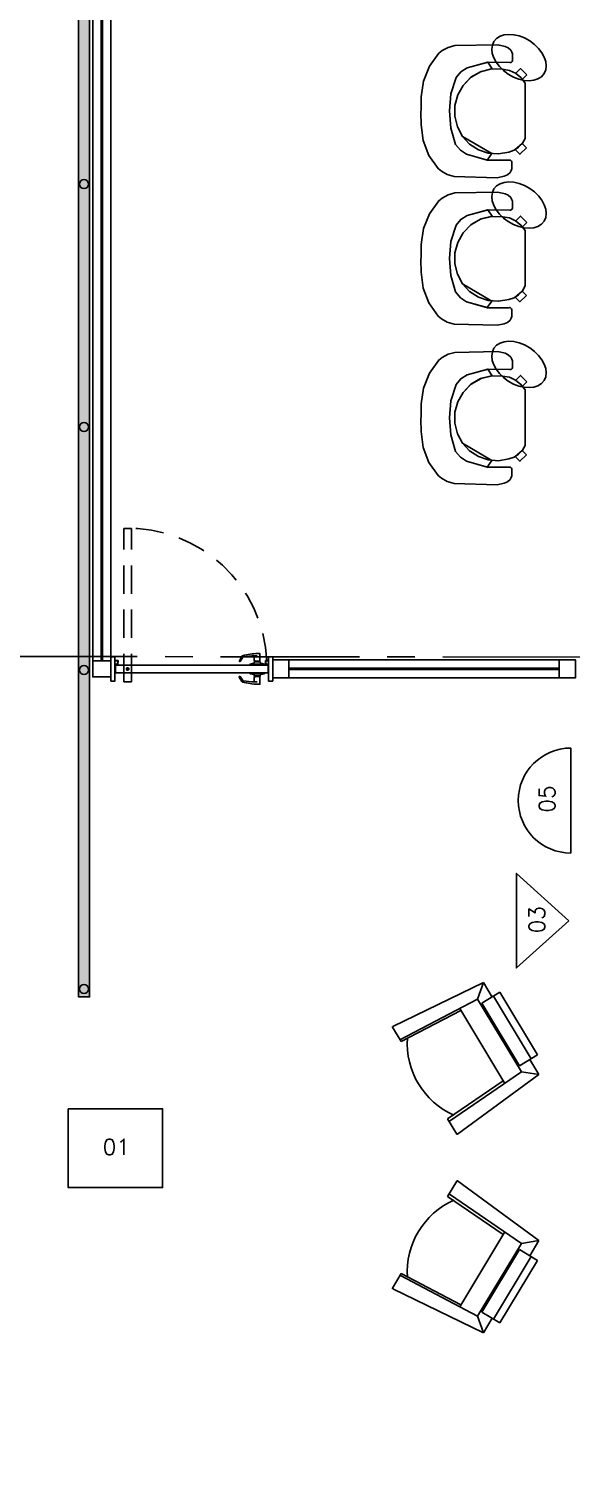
# Model space of a CAD drawing. Extents: x -4 to 325, y -1 to 181.
# Drawn here: x 36.72 to 40.14, y 12.43 to 21.56 of the extents above; entities that cross this region are included whole.
import ezdxf
from ezdxf.enums import TextEntityAlignment as Align

# ---------------------------------------------------------------- set-up
doc = ezdxf.new("R2010")
doc.units = 0
doc.header["$LTSCALE"] = 0.7
doc.header["$MEASUREMENT"] = 0
for name, pattern in [('REC4_A1-00_PLANTA GENERAL$1$X-BB$0$CENTER', [2, 1.25, -0.25, 0.25, -0.25]), ('REC4_A1-00_PLANTA GENERAL$1$X-PP$0$HIDDEN', [0.375, 0.25, -0.125]), ('X-BB$0$HIDDEN2', [0.1875, 0.125, -0.0625])]:
    doc.linetypes.add(name, pattern=pattern)
doc.layers.get('0').update_dxf_attribs({"linetype": 'CONTINUOUS'})
for name, color, linetype in [('REC4_A1-00_PLANTA GENERAL$0$PP$0$I-FLOR-RAIS', 253, 'CONTINUOUS'), ('REC4_A1-00_PLANTA GENERAL$1$BB$0$A-GRID', 251, 'REC4_A1-00_PLANTA GENERAL$1$X-BB$0$CENTER'), ('REC4_A1-00_PLANTA GENERAL$1$FN$0$I-FURN-FREE', 1, 'CONTINUOUS'), ('REC4_A1-00_PLANTA GENERAL$1$PP$0$I-CANCELERIA', 253, 'CONTINUOUS'), ('REC4_A1-00_PLANTA GENERAL$1$PP$0$I-DOOR', 253, 'CONTINUOUS'), ('REC4_A1-00_PLANTA GENERAL$1$PP$0$I-FLOR-CASE', 253, 'CONTINUOUS'), ('REC4_A1-00_PLANTA GENERAL$1$PP$0$I-GLAZ', 253, 'CONTINUOUS')]:
    doc.layers.add(name, color=color, linetype=linetype)
doc.styles.add('REC4_A1-00_PLANTA GENERAL$0$X-FN$0$ARIAL', font='arial.ttf')
doc.styles.add('ROMANS', font='romans.shx', dxfattribs={"width": 0.75})

# ---------------------------------------------------------------- blocks, each defined once
blk = doc.blocks.new('REC4_A1-00_PLANTA GENERAL$1$X-PP$0$door')
at = {"layer": 'REC4_A1-00_PLANTA GENERAL$1$PP$0$I-DOOR', "linetype": 'Continuous', "extrusion": (7.03085e-08, -3.52258e-06, 1)}
for p, q in [((61214.1072, 25536.3703), (61213.1591, 25536.3703)), ((61213.2714, 25536.3762, 0), (61213.1825, 25536.3763, 0)), ((61213.2714, 25536.3762, 0), (61213.1825, 25536.3763, 0)), ((61214.007, 25536.4266, 0), (61214.055, 25536.4266, 0)), ((61214.02, 25536.3463, 0), (61214.0424, 25536.3463, 0)), ((61214.0312, 25536.3573, 0), (61214.0312, 25536.3349, 0)), ((61214.1072, 25536.3223, 0), (61214.1072, 25536.3703)), ((61214.1072, 25536.3223, 0), (61213.1591, 25536.3223, 0)), ((61213.2714, 25536.3162, 0), (61213.1825, 25536.3163, 0)), ((61213.2714, 25536.3162, 0), (61213.1825, 25536.3163, 0)), ((61214.0907, 25536.2946, 0), (61214.0908, 25536.3196, 0)), ((61214.11, 25536.2946, 0), (61214.0907, 25536.2946, 0)), ((61214.11, 25536.3196, 0), (61214.0908, 25536.3196, 0)), ((61214.0927, 25536.2966, 0), (61214.0928, 25536.3176, 0)), ((61214.0927, 25536.2966, 0), (61214.11, 25536.2966, 0)), ((61214.1101, 25536.3176, 0), (61214.0928, 25536.3176, 0))]:
    blk.add_line(p, q, dxfattribs=at)
at = {"layer": 'REC4_A1-00_PLANTA GENERAL$1$PP$0$I-DOOR', "linetype": 'Continuous'}
blk.add_line((61213.1591, 25536.3223, 0), (61213.1591, 25536.3703), dxfattribs=at)
at = {"layer": 'REC4_A1-00_PLANTA GENERAL$1$PP$0$I-DOOR', "linetype": 'REC4_A1-00_PLANTA GENERAL$1$X-PP$0$HIDDEN', "extrusion": (7.03085e-08, -3.52258e-06, 1)}
for p, q in [((61214.007, 25536.4271, 0), (61214.0075, 25535.4751, 0)), ((61214.055, 25536.4271, 0), (61214.0555, 25535.4751, 0)), ((61214.0075, 25535.4751, 0), (61214.0555, 25535.4751, 0))]:
    blk.add_line(p, q, dxfattribs=at)
at = {"layer": 'REC4_A1-00_PLANTA GENERAL$1$PP$0$I-DOOR', "linetype": 'Continuous', "extrusion": (-7.03085e-08, -3.52258e-06, 1)}
for p, q in [((61213.1562, 25536.3176, 0), (61213.1736, 25536.3176, 0)), ((61213.1563, 25536.3196, 0), (61213.1756, 25536.3196, 0)), ((61213.1736, 25536.2966, 0), (61213.1563, 25536.2966, 0)), ((61213.1563, 25536.2946, 0), (61213.1756, 25536.2946, 0)), ((61213.1736, 25536.2966, 0), (61213.1736, 25536.3176, 0)), ((61213.1756, 25536.2946, 0), (61213.1756, 25536.3196, 0))]:
    blk.add_line(p, q, dxfattribs=at)
at = {"layer": 'REC4_A1-00_PLANTA GENERAL$1$PP$0$I-DOOR', "linetype": 'Continuous', "extrusion": (7.03085e-08, -3.52258e-06, 1), "elevation": -0.0857}
for points in [[(61213.227, 25536.4268), (61213.2428, 25536.4267, -0.046797), (61213.3139, 25536.4201, -0.2009), (61213.3169, 25536.4182), (61213.3337, 25536.3931, 1), (61213.3382, 25536.3963), (61213.3221, 25536.4246, 0.203005), (61213.3177, 25536.428, 0.054377), (61213.2243, 25536.4416), (61213.2107, 25536.4416), (61213.2107, 25536.3942), (61213.2391, 25536.3942), (61213.2391, 25536.3957), (61213.2455, 25536.3957), (61213.2456, 25536.4267)], [(61213.227, 25536.4268), (61213.2428, 25536.4267, -0.046797), (61213.3139, 25536.4201, -0.2009), (61213.3169, 25536.4182), (61213.3337, 25536.3931, 1), (61213.3382, 25536.3963), (61213.3221, 25536.4246, 0.203005), (61213.3177, 25536.428, 0.054377), (61213.2243, 25536.4416), (61213.2107, 25536.4416), (61213.2107, 25536.3942), (61213.2391, 25536.3942), (61213.2391, 25536.3957), (61213.2455, 25536.3957), (61213.2456, 25536.4267)], [(61213.2714, 25536.3702), (61213.2714, 25536.3762), (61213.2489, 25536.3813, -0.342611), (61213.2455, 25536.3857), (61213.2455, 25536.3892), (61213.2084, 25536.3892), (61213.2084, 25536.3857, -0.342611), (61213.205, 25536.3814), (61213.1825, 25536.3763), (61213.1825, 25536.3703)], [(61213.2714, 25536.3702), (61213.2714, 25536.3762), (61213.2489, 25536.3813, -0.342611), (61213.2455, 25536.3857), (61213.2455, 25536.3892), (61213.2084, 25536.3892), (61213.2084, 25536.3857, -0.342611), (61213.205, 25536.3814), (61213.1825, 25536.3763), (61213.1825, 25536.3703)], [(61213.2714, 25536.3222), (61213.2714, 25536.3162), (61213.2489, 25536.3111, 0.342611), (61213.2455, 25536.3067), (61213.2455, 25536.3032), (61213.2084, 25536.3032), (61213.2084, 25536.3067, 0.342611), (61213.205, 25536.3111), (61213.1825, 25536.3163), (61213.1825, 25536.3223)], [(61213.2714, 25536.3222), (61213.2714, 25536.3162), (61213.2489, 25536.3111, 0.342611), (61213.2455, 25536.3067), (61213.2455, 25536.3032), (61213.2084, 25536.3032), (61213.2084, 25536.3067, 0.342611), (61213.205, 25536.3111), (61213.1825, 25536.3163), (61213.1825, 25536.3223)], [(61213.2269, 25536.2657), (61213.2427, 25536.2657, 0.046797), (61213.3138, 25536.2722, 0.2009), (61213.3168, 25536.2741), (61213.3337, 25536.2992, -1), (61213.3381, 25536.296), (61213.322, 25536.2677, -0.203005), (61213.3176, 25536.2643, -0.054377), (61213.2241, 25536.2508), (61213.2106, 25536.2508), (61213.2106, 25536.2983), (61213.239, 25536.2982), (61213.239, 25536.2967), (61213.2455, 25536.2967), (61213.2454, 25536.2657)], [(61213.2269, 25536.2657), (61213.2427, 25536.2657, 0.046797), (61213.3138, 25536.2722, 0.2009), (61213.3168, 25536.2741), (61213.3337, 25536.2992, -1), (61213.3381, 25536.296), (61213.322, 25536.2677, -0.203005), (61213.3176, 25536.2643, -0.054377), (61213.2241, 25536.2508), (61213.2106, 25536.2508), (61213.2106, 25536.2983), (61213.239, 25536.2982), (61213.239, 25536.2967), (61213.2455, 25536.2967), (61213.2454, 25536.2657)]]:
    blk.add_lwpolyline(points, format="xyb", dxfattribs=at)
at = {"layer": 'REC4_A1-00_PLANTA GENERAL$1$PP$0$I-DOOR', "linetype": 'Continuous', "extrusion": (1.26458e-05, -3.51329e-06, 1), "elevation": 0.6844}
blk.add_lwpolyline([(61213.1313, 25536.2711), (61213.1563, 25536.2711), (61213.1562, 25536.4211), (61213.1312, 25536.4211), (61213.1313, 25536.2711)], dxfattribs=at)
at = {"layer": 'REC4_A1-00_PLANTA GENERAL$1$PP$0$I-DOOR', "linetype": 'Continuous', "extrusion": (7.03085e-08, -3.52258e-06, 1), "elevation": -0.0857}
for points in [[(61213.2413, 25536.3892), (61213.2413, 25536.3942), (61213.2127, 25536.3942), (61213.2127, 25536.3892)], [(61213.2413, 25536.3892), (61213.2413, 25536.3942), (61213.2127, 25536.3942), (61213.2127, 25536.3892)], [(61213.2412, 25536.3032), (61213.2412, 25536.2982), (61213.2126, 25536.2983), (61213.2126, 25536.3032)], [(61213.2412, 25536.3032), (61213.2412, 25536.2982), (61213.2126, 25536.2983), (61213.2126, 25536.3032)]]:
    blk.add_lwpolyline(points, dxfattribs=at)
at = {"layer": 'REC4_A1-00_PLANTA GENERAL$1$PP$0$I-DOOR', "linetype": 'Continuous', "extrusion": (-1.26458e-05, -3.51329e-06, 1), "elevation": -0.8638}
blk.add_lwpolyline([(61214.135, 25536.2711), (61214.11, 25536.2711), (61214.1101, 25536.4211), (61214.1351, 25536.4211), (61214.135, 25536.2711)], dxfattribs=at)
at = {"layer": 'REC4_A1-00_PLANTA GENERAL$1$PP$0$I-DOOR', "linetype": 'Continuous', "extrusion": (7.03085e-08, -3.52258e-06, 1)}
blk.add_circle((61214.0312, 25536.3463, -0.0856), 0.0075, dxfattribs=at)
at = {"layer": 'REC4_A1-00_PLANTA GENERAL$1$PP$0$I-DOOR', "linetype": 'REC4_A1-00_PLANTA GENERAL$1$X-PP$0$HIDDEN', "extrusion": (7.03085e-08, -3.52258e-06, 1)}
blk.add_arc((61214.0247, 25536.3318, -0.0856), 0.8569, 182.19677, 272.05792, dxfattribs=at)
blk = doc.blocks.new('REC4_A1-00_PLANTA GENERAL', base_point=(3911.2412, -3265.1096))
at = {"layer": 'REC4_A1-00_PLANTA GENERAL$0$PP$0$I-FLOR-RAIS'}
h = blk.add_hatch(dxfattribs=at)
h.set_pattern_fill('DASH', color=256, scale=0.31)
h.paths.add_polyline_path([(37.0368, 25.7196), (37.0368, 15.459), (37.1063, 15.459), (37.1063, 25.7196)])
at = {"layer": 'REC4_A1-00_PLANTA GENERAL$1$BB$0$A-GRID'}
h = blk.add_hatch(dxfattribs=at)
h.set_pattern_fill('ANSI31', color=8, scale=0.53)
h.set_pattern_definition([(45, (0.03352, 0.020166), (-0.046845824, 0.046845824), [])])
h.paths.add_polyline_path([(1.5678, 35.8547), (1.2166, 35.8547), (1.2166, 35.4908), (1.5678, 35.4908)])
h.paths.add_polyline_path([(8.0551, 35.8047), (7.7553, 35.8047), (7.7553, 35.5143), (8.0551, 35.5143)])
h.paths.add_polyline_path([(14.5753, 35.809), (14.2754, 35.809), (14.2754, 35.5187), (14.5753, 35.5187)])
h.paths.add_polyline_path([(21.0466, 35.804), (20.7468, 35.804), (20.7468, 35.5137), (21.0466, 35.5137)])
edge = h.paths.add_edge_path()
edge.add_arc((27.4259, 35.604), 0.1568, 0, 360)
h.paths.add_polyline_path([(34.1147, 35.7939), (33.8148, 35.7939), (33.8148, 35.5036), (34.1147, 35.5036)])
h.paths.add_polyline_path([(40.5576, 35.789), (40.2578, 35.789), (40.2578, 35.4986), (40.5576, 35.4986)])
edge = h.paths.add_edge_path()
edge.add_arc((46.9701, 35.6385), 0.2128, 0, 360)
edge = h.paths.add_edge_path()
edge.add_arc((33.9335, 29.5702), 0.1716, 0, 360)
h.paths.add_polyline_path([(1.5768, 29.8317), (1.2256, 29.8317), (1.2256, 29.4678), (1.5768, 29.4678)])
h.paths.add_polyline_path([(8.0508, 29.7868), (7.75, 29.7868), (7.75, 29.4871), (8.0508, 29.4871)])
h.paths.add_polyline_path([(14.3851, 29.7988), (14.2624, 29.7988), (14.2624, 29.4991), (14.3821, 29.4991)])
h.paths.add_polyline_path([(14.5632, 29.7988), (14.3851, 29.7988), (14.3821, 29.4991), (14.5632, 29.4991)])
h.paths.add_polyline_path([(21.1221, 29.5527), (20.7989, 29.5517), (20.7989, 29.3933), (21.1221, 29.3933)])
h.paths.add_polyline_path([(21.1221, 29.8224), (21.0453, 29.8224), (20.7989, 29.8217), (20.7989, 29.5517), (21.1221, 29.5527)])
h.paths.add_polyline_path([(27.542, 29.7729), (27.2913, 29.7729), (27.2913, 29.5231), (27.542, 29.5231)])
h.paths.add_polyline_path([(40.5264, 29.7716), (40.2757, 29.7716), (40.2757, 29.5218), (40.5264, 29.5218)])
h.paths.add_polyline_path([(47.0764, 29.8019), (46.7664, 29.8019), (46.7664, 29.4919), (47.0764, 29.4919)])
h.paths.add_polyline_path([(1.565, 23.8478), (1.2138, 23.8478), (1.2138, 23.4839), (1.565, 23.4839)])
h.paths.add_polyline_path([(7.9956, 23.8084), (7.6948, 23.8084), (7.6948, 23.5086), (7.9956, 23.5086)])
h.paths.add_polyline_path([(14.5958, 23.8058), (14.2249, 23.8067), (14.2249, 23.507), (14.5929, 23.5061)])
h.paths.add_polyline_path([(14.5258, 23.8058), (14.5958, 23.8058), (14.5929, 23.5061), (14.5258, 23.5061)], flags=16)
h.paths.add_polyline_path([(27.5327, 23.7392), (27.282, 23.7392), (27.282, 23.4894), (27.5327, 23.4894)])
edge = h.paths.add_edge_path()
edge.add_arc((33.9155, 23.6003), 0.1566, 0, 360)
h.paths.add_polyline_path([(40.5198, 23.6763), (40.2691, 23.6763), (40.2691, 23.4631), (40.5198, 23.4631)])
h.paths.add_polyline_path([(40.5198, 23.7129), (40.269, 23.7129), (40.269, 23.6763), (40.5198, 23.6763)])
h.paths.add_polyline_path([(47.0605, 23.6763), (46.8098, 23.6763), (46.8098, 23.4498), (47.0605, 23.4498)])
h.paths.add_polyline_path([(47.0605, 23.6997), (46.8098, 23.6997), (46.8098, 23.6763), (47.0605, 23.6763)])
h.paths.add_polyline_path([(1.5458, 17.8473), (1.1946, 17.8473), (1.1946, 17.4834), (1.5458, 17.4834)])
h.paths.add_polyline_path([(8.0633, 17.8071), (7.7625, 17.8071), (7.7625, 17.5074), (8.0633, 17.5074)])
h.paths.add_polyline_path([(14.4343, 17.7919), (14.3217, 17.7919), (14.3217, 17.4921), (14.4285, 17.4921)])
h.paths.add_polyline_path([(14.6226, 17.7919), (14.4343, 17.7919), (14.4285, 17.4921), (14.6226, 17.4921)])
h.paths.add_polyline_path([(27.5235, 17.756), (27.2727, 17.756), (27.2727, 17.5062), (27.5235, 17.5062)])
edge = h.paths.add_edge_path()
edge.add_arc((33.905, 17.5767), 0.1574, 0, 360)
h.paths.add_polyline_path([(40.5132, 17.7384), (40.3113, 17.7384), (40.3113, 17.5259), (40.5132, 17.5259)])
h.paths.add_polyline_path([(40.3113, 17.7384), (40.2625, 17.7384), (40.2625, 17.4886), (40.5132, 17.4886), (40.5132, 17.5259), (40.3113, 17.5259)])
h.paths.add_polyline_path([(47.0683, 17.7542), (46.7674, 17.7542), (46.7674, 17.5259), (47.0683, 17.5259)])
h.paths.add_polyline_path([(47.0683, 17.5259), (46.7674, 17.5259), (46.7674, 17.4544), (47.0683, 17.4544)])
h.paths.add_polyline_path([(1.5739, 11.86), (1.2227, 11.86), (1.2227, 11.4962), (1.5739, 11.4962)])
h.paths.add_polyline_path([(8.0659, 11.8138), (7.765, 11.8138), (7.765, 11.514), (8.0659, 11.514)])
h.paths.add_polyline_path([(14.5258, 11.7988), (14.2249, 11.7988), (14.2249, 11.499), (14.5258, 11.499)])
h.paths.add_polyline_path([(21.0742, 11.6829), (20.7512, 11.6844), (20.7512, 11.4144), (21.0742, 11.4144)])
h.paths.add_polyline_path([(21.0742, 11.7656), (20.7512, 11.7656), (20.7512, 11.6844), (21.0742, 11.6829)])
h.paths.add_polyline_path([(27.5142, 11.7439), (27.2635, 11.7439), (27.2635, 11.4941), (27.5142, 11.4941)])
edge = h.paths.add_edge_path()
edge.add_arc((33.8803, 11.59), 0.1553, 0, 360)
h.paths.add_polyline_path([(40.5065, 11.7154), (40.2558, 11.7154), (40.2558, 11.464), (40.5065, 11.464)])
h.paths.add_polyline_path([(47.0258, 11.6987), (46.775, 11.6987), (46.775, 11.4489), (47.0258, 11.4489)])
h.paths.add_polyline_path([(1.5513, 5.8383), (1.2001, 5.8383), (1.2001, 5.4744), (1.5513, 5.4744)])
h.paths.add_polyline_path([(8.0395, 5.7813), (7.7676, 5.7813), (7.7676, 5.4815), (8.0395, 5.4815)])
h.paths.add_polyline_path([(8.0685, 5.7813), (8.0395, 5.7813), (8.0395, 5.4815), (8.0685, 5.4815)])
h.paths.add_polyline_path([(14.5132, 5.7555), (14.2123, 5.7555), (14.2123, 5.4558), (14.5132, 5.4558)])
h.paths.add_polyline_path([(21.0084, 5.7048), (20.7577, 5.7048), (20.7577, 5.455), (21.0084, 5.455)])
h.paths.add_polyline_path([(27.5299, 5.7035), (27.229, 5.7035), (27.229, 5.4037), (27.5299, 5.4037)])
h.paths.add_polyline_path([(34.0162, 5.6528), (33.7655, 5.6528), (33.7655, 5.403), (34.0162, 5.403)])
h.paths.add_polyline_path([(40.4672, 5.6155), (40.2072, 5.6155), (40.2072, 5.3555), (40.4672, 5.3555)])
edge = h.paths.add_edge_path()
edge.add_arc((46.8827, 5.476), 0.1877, 0, 360)
blk.add_line((-2.6679, 17.643, 1.7814), (52.8043, 17.5874, -2.1299), dxfattribs=at)
at = {"layer": 'REC4_A1-00_PLANTA GENERAL$1$FN$0$I-FURN-FREE'}
for p, q in [((39.589, 15.5498), (39.0169, 15.2736)), ((39.5524, 15.4448), (39.589, 15.5498)), ((39.6438, 15.4586), (39.589, 15.5498)), ((39.5524, 15.4448), (39.0665, 15.1901)), ((39.5524, 15.4448), (39.8278, 14.9867)), ((39.6933, 15.4883), (39.5797, 15.4201)), ((39.8166, 15.0261), (39.5797, 15.4201)), ((39.8894, 15.0699), (39.6526, 15.4639)), ((39.9301, 15.0944), (39.6933, 15.4883)), ((39.4466, 15.3746), (39.0706, 15.1775)), ((39.723, 14.9149), (39.4399, 15.3858)), ((39.0155, 15.2691), (39.0706, 15.1775)), ((39.8166, 15.0261), (39.9301, 15.0944)), ((39.8807, 15.0646), (39.9378, 14.9697)), ((39.8278, 14.9867), (39.3751, 14.6769)), ((39.9378, 14.9697), (39.4255, 14.5939)), ((39.8278, 14.9867), (39.9378, 14.9697)), ((39.7137, 14.9303), (39.3633, 14.6906)), ((39.4209, 14.5949), (39.3633, 14.6906)), ((39.4209, 14.2989), (39.3633, 14.2031)), ((39.9378, 13.924), (39.4255, 14.2998)), ((39.7137, 13.9634), (39.3633, 14.2031)), ((39.8278, 13.907), (39.3751, 14.2168)), ((39.723, 13.9788), (39.4399, 13.5079)), ((39.5524, 13.449), (39.8278, 13.907)), ((39.8166, 13.8676), (39.5797, 13.4737)), ((39.8166, 13.8676), (39.9301, 13.7994)), ((39.8278, 13.907), (39.9378, 13.924)), ((39.8807, 13.8291), (39.9378, 13.924)), ((39.8894, 13.8238), (39.6526, 13.4299)), ((39.9301, 13.7994), (39.6933, 13.4054)), ((39.0155, 13.6246), (39.0706, 13.7162)), ((39.5524, 13.449), (39.0665, 13.7036)), ((39.4466, 13.5192), (39.0706, 13.7162)), ((39.589, 13.3439), (39.0169, 13.6201)), ((39.5524, 13.449), (39.589, 13.3439)), ((39.6933, 13.4054), (39.5797, 13.4737)), ((39.6438, 13.4351), (39.589, 13.3439))]:
    blk.add_line(p, q, dxfattribs=at)
at = {"layer": 'REC4_A1-00_PLANTA GENERAL$1$FN$0$I-FURN-FREE', "elevation": -1.065}
for points in [[(39.1955, 21.0509), (39.1954, 21.0305), (39.196, 20.9537), (39.2088, 20.8537), (39.2452, 20.7597), (39.303, 20.6772), (39.3242, 20.6607), (39.3611, 20.6398), (39.4046, 20.6267), (39.6747, 20.6191), (39.7202, 20.6291), (39.74, 20.6378), (39.7567, 20.6522), (39.7636, 20.665), (39.7669, 20.6749), (39.7678, 20.683), (39.7681, 20.7056), (39.7672, 20.7172), (39.7657, 20.7235), (39.7641, 20.726), (39.7621, 20.7281), (39.7595, 20.7296), (39.7567, 20.7305), (39.7538, 20.7307), (39.7509, 20.7301), (39.6141, 20.7302), (39.4826, 20.7678), (39.4434, 20.7931), (39.4137, 20.8291), (39.3825, 20.9324), (39.374, 21.0401), (39.3838, 21.1476), (39.4163, 21.2506), (39.4464, 21.2863), (39.4859, 21.311), (39.6179, 21.347), (39.7547, 21.3454), (39.7576, 21.3448), (39.7605, 21.3449), (39.7634, 21.3458), (39.7659, 21.3473), (39.768, 21.3493), (39.7695, 21.3518), (39.7711, 21.3581), (39.7722, 21.3697), (39.7722, 21.3923), (39.7714, 21.4004), (39.7682, 21.4103), (39.7615, 21.4232), (39.745, 21.4379), (39.7252, 21.4468), (39.6799, 21.4573), (39.4097, 21.4531), (39.366, 21.4405), (39.3289, 21.42), (39.3075, 21.4038), (39.2487, 21.322), (39.2111, 21.2285), (39.1971, 21.1286), (39.1955, 21.0518), (39.1954, 21.0314)], [(39.642, 20.7716), (39.6131, 20.7303), (39.4826, 20.7678), (39.4434, 20.7931), (39.4137, 20.8291), (39.3825, 20.9324), (39.374, 21.0401), (39.3838, 21.1476), (39.4163, 21.2506), (39.4464, 21.2863), (39.4859, 21.311), (39.6169, 21.3469), (39.645, 21.3057), (39.5744, 21.289), (39.5113, 21.2532), (39.4608, 21.2012), (39.4269, 21.1416), (39.409, 21.0755), (39.4082, 21.0069), (39.4247, 20.9404), (39.4573, 20.8801), (39.642, 20.7716)], [(39.1955, 20.1218), (39.1954, 20.1013), (39.196, 20.0245), (39.2088, 19.9246), (39.2452, 19.8305), (39.303, 19.748), (39.3242, 19.7316), (39.3611, 19.7106), (39.4046, 19.6975), (39.6747, 19.69), (39.7202, 19.6999), (39.74, 19.7086), (39.7567, 19.723), (39.7636, 19.7359), (39.7669, 19.7457), (39.7678, 19.7538), (39.7681, 19.7764), (39.7672, 19.788), (39.7657, 19.7943), (39.7641, 19.7968), (39.7621, 19.7989), (39.7595, 19.8004), (39.7567, 19.8013), (39.7538, 19.8015), (39.7509, 19.8009), (39.6141, 19.801), (39.4826, 19.8386), (39.4434, 19.8639), (39.4137, 19.8999), (39.3825, 20.0033), (39.374, 20.1109), (39.3838, 20.2184), (39.4163, 20.3214), (39.4464, 20.3571), (39.4859, 20.3818), (39.6179, 20.4178), (39.7547, 20.4162), (39.7576, 20.4156), (39.7605, 20.4158), (39.7634, 20.4166), (39.7659, 20.4181), (39.768, 20.4201), (39.7695, 20.4226), (39.7711, 20.4289), (39.7722, 20.4405), (39.7722, 20.4631), (39.7714, 20.4712), (39.7682, 20.4811), (39.7615, 20.4941), (39.745, 20.5087), (39.7252, 20.5176), (39.6799, 20.5281), (39.4097, 20.5239), (39.366, 20.5114), (39.3289, 20.4908), (39.3075, 20.4747), (39.2487, 20.3928), (39.2111, 20.2993), (39.1971, 20.1995), (39.1955, 20.1227), (39.1954, 20.1022)], [(39.642, 19.8424), (39.6131, 19.8012), (39.4826, 19.8386), (39.4434, 19.8639), (39.4137, 19.8999), (39.3825, 20.0033), (39.374, 20.1109), (39.3838, 20.2184), (39.4163, 20.3214), (39.4464, 20.3571), (39.4859, 20.3818), (39.6169, 20.4177), (39.645, 20.3765), (39.5744, 20.3599), (39.5113, 20.324), (39.4608, 20.272), (39.4269, 20.2124), (39.409, 20.1463), (39.4082, 20.0777), (39.4247, 20.0112), (39.4573, 19.9509), (39.642, 19.8424)], [(39.1955, 19.1175), (39.1954, 19.0971), (39.196, 19.0203), (39.2088, 18.9203), (39.2452, 18.8263), (39.303, 18.7438), (39.3242, 18.7273), (39.3611, 18.7063), (39.4046, 18.6933), (39.6747, 18.6857), (39.7202, 18.6956), (39.74, 18.7043), (39.7567, 18.7188), (39.7636, 18.7316), (39.7669, 18.7415), (39.7678, 18.7496), (39.7681, 18.7722), (39.7672, 18.7838), (39.7657, 18.7901), (39.7641, 18.7926), (39.7621, 18.7947), (39.7595, 18.7962), (39.7567, 18.7971), (39.7538, 18.7972), (39.7509, 18.7967), (39.6141, 18.7968), (39.4826, 18.8344), (39.4434, 18.8596), (39.4137, 18.8956), (39.3825, 18.999), (39.374, 19.1067), (39.3838, 19.2142), (39.4163, 19.3172), (39.4464, 19.3528), (39.4859, 19.3776), (39.6179, 19.4136), (39.7547, 19.4119), (39.7576, 19.4114), (39.7605, 19.4115), (39.7634, 19.4124), (39.7659, 19.4139), (39.768, 19.4159), (39.7695, 19.4184), (39.7711, 19.4247), (39.7722, 19.4363), (39.7722, 19.4589), (39.7714, 19.467), (39.7682, 19.4769), (39.7615, 19.4898), (39.745, 19.5044), (39.7252, 19.5134), (39.6799, 19.5239), (39.4097, 19.5196), (39.366, 19.5071), (39.3289, 19.4866), (39.3075, 19.4704), (39.2487, 19.3886), (39.2111, 19.295), (39.1971, 19.1952), (39.1955, 19.1184), (39.1954, 19.098)], [(39.642, 18.8382), (39.6131, 18.7969), (39.4826, 18.8344), (39.4434, 18.8596), (39.4137, 18.8956), (39.3825, 18.999), (39.374, 19.1067), (39.3838, 19.2142), (39.4163, 19.3172), (39.4464, 19.3528), (39.4859, 19.3776), (39.6169, 19.4134), (39.645, 19.3723), (39.5744, 19.3556), (39.5113, 19.3198), (39.4608, 19.2677), (39.4269, 19.2082), (39.409, 19.142), (39.4082, 19.0735), (39.4247, 19.007), (39.4573, 18.9467), (39.642, 18.8382)]]:
    blk.add_lwpolyline(points, close=True, dxfattribs=at)
for points in [[(39.8514, 21.2159), (39.8514, 20.8669), (39.8343, 20.8369), (39.8105, 20.8117), (39.7816, 20.7929), (39.7489, 20.7814), (39.6843, 20.7702), (39.619, 20.7753), (39.5569, 20.7963), (39.5019, 20.832), (39.4573, 20.8801), (39.4247, 20.9404), (39.4082, 21.0069), (39.409, 21.0755), (39.4269, 21.1416), (39.4608, 21.2012), (39.5097, 21.252), (39.5706, 21.2875), (39.6389, 21.3051), (39.7094, 21.3033), (39.7522, 21.296), (39.7917, 21.2781), (39.8255, 21.2508), (39.8514, 21.2159)], [(39.8635, 21.2667), (39.8353, 21.2398), (39.7921, 21.278), (39.8227, 21.3073), (39.8635, 21.2667)], [(39.8606, 20.8074), (39.8328, 20.8347), (39.7891, 20.7971), (39.8193, 20.7674), (39.8606, 20.8074)], [(39.8514, 20.2868), (39.8514, 19.9377), (39.8343, 19.9077), (39.8105, 19.8825), (39.7816, 19.8637), (39.7489, 19.8522), (39.6843, 19.841), (39.619, 19.8461), (39.5569, 19.8671), (39.5019, 19.9028), (39.4573, 19.9509), (39.4247, 20.0112), (39.4082, 20.0777), (39.409, 20.1463), (39.4269, 20.2124), (39.4608, 20.272), (39.5097, 20.3228), (39.5706, 20.3583), (39.6389, 20.3759), (39.7094, 20.3742), (39.7522, 20.3668), (39.7917, 20.3489), (39.8255, 20.3216), (39.8514, 20.2868)], [(39.8635, 20.3375), (39.8353, 20.3106), (39.7921, 20.3488), (39.8227, 20.3781), (39.8635, 20.3375)], [(39.8606, 19.8782), (39.8328, 19.9055), (39.7891, 19.8679), (39.8193, 19.8382), (39.8606, 19.8782)], [(39.8514, 19.2825), (39.8514, 18.9335), (39.8343, 18.9035), (39.8105, 18.8783), (39.7816, 18.8594), (39.7489, 18.848), (39.6843, 18.8368), (39.619, 18.8418), (39.5569, 18.8629), (39.5019, 18.8986), (39.4573, 18.9467), (39.4247, 19.007), (39.4082, 19.0735), (39.409, 19.142), (39.4269, 19.2082), (39.4608, 19.2677), (39.5097, 19.3185), (39.5706, 19.3541), (39.6389, 19.3717), (39.7094, 19.3699), (39.7522, 19.3626), (39.7917, 19.3447), (39.8255, 19.3174), (39.8514, 19.2825)], [(39.8635, 19.3333), (39.8353, 19.3064), (39.7921, 19.3445), (39.8227, 19.3738), (39.8635, 19.3333)], [(39.8606, 18.874), (39.8328, 18.9013), (39.7891, 18.8637), (39.8193, 18.834), (39.8606, 18.874)]]:
    blk.add_lwpolyline(points, dxfattribs=at)
at = {"layer": 'REC4_A1-00_PLANTA GENERAL$1$FN$0$I-FURN-FREE'}
for centre, radius, start, end in [((39.0182, 15.2707), 0.00317, 115.77262, 211.01587), ((39.065, 15.1929), 0.00317, 211.01587, 297.65563), ((39.6062, 15.1681), 0.4976, 176.20138, 245.83035), ((39.3768, 14.6743), 0.00317, 124.37612, 211.01587), ((39.4236, 14.5965), 0.00317, 211.01587, 306.25911), ((39.4236, 14.2972), 0.00317, 53.74089, 148.98413), ((39.6062, 13.7256), 0.4976, 114.16965, 183.79862), ((39.3768, 14.2194), 0.00317, 148.98413, 235.62388), ((39.065, 13.7008), 0.00317, 62.34437, 148.98413), ((39.0182, 13.623), 0.00317, 148.98413, 244.22738)]:
    blk.add_arc(centre, radius, start, end, dxfattribs=at)
for centre in [(39.8132, 21.3768, -1.065), (39.8132, 20.4476, -1.065), (39.8132, 19.4433, -1.065)]:
    blk.add_ellipse(centre, major_axis=(-0.1577, 0.1017), ratio=0.664496, dxfattribs=at)
at = {"layer": 'REC4_A1-00_PLANTA GENERAL$1$PP$0$I-CANCELERIA'}
for points in [[(37.1263, 17.5763), (37.1263, 23.5848), (37.2406, 23.5848), (37.2406, 17.5763)], [(37.1263, 17.5763), (37.1263, 17.4747), (37.2406, 17.4747), (37.2406, 17.5763)], [(40.0673, 17.4684), (38.3622, 17.4684), (38.3622, 17.5827), (40.0673, 17.5827)], [(40.0673, 17.4684), (40.1689, 17.4684), (40.1689, 17.5827), (40.0673, 17.5827)]]:
    blk.add_lwpolyline(points, close=True, dxfattribs=at)
at = {"layer": 'REC4_A1-00_PLANTA GENERAL$1$PP$0$I-CANCELERIA', "elevation": 0}
blk.add_lwpolyline([(38.2606, 17.4684), (38.3622, 17.4684), (38.3622, 17.5827), (38.2606, 17.5827)], close=True, dxfattribs=at)
at = {"layer": 'REC4_A1-00_PLANTA GENERAL$1$PP$0$I-FLOR-CASE'}
blk.add_lwpolyline([(37.0368, 25.7196), (37.0368, 15.459), (37.1063, 15.459), (37.1063, 25.7196)], close=True, dxfattribs=at)
for centre in [(37.0715, 20.5792, 0), (37.0715, 19.0492, 0), (37.0715, 17.5192, 0), (37.0715, 15.5096, 0)]:
    blk.add_circle(centre, 0.0285, dxfattribs=at)
at = {"layer": 'REC4_A1-00_PLANTA GENERAL$1$PP$0$I-GLAZ'}
for points in [[(37.1879, 22.1092), (37.1789, 22.1092), (37.1789, 20.5792), (37.1879, 20.5792)], [(37.1879, 20.5792), (37.1789, 20.5792), (37.1789, 19.0492), (37.1879, 19.0492)], [(37.1879, 19.0492), (37.1789, 19.0492), (37.1789, 17.5763), (37.1879, 17.5763)], [(38.3622, 17.53), (38.3622, 17.521), (40.0673, 17.5214), (40.0673, 17.5304)]]:
    blk.add_lwpolyline(points, close=True, dxfattribs=at)
at = {"layer": 'REC4_A1-00_PLANTA GENERAL$1$PP$0$I-DOOR', "color": 4, "xscale": 1.016123107332676, "yscale": 1.016123107332676, "zscale": 1.016123107332676, "rotation": 180.0000000007379}
blk.add_blockref('REC4_A1-00_PLANTA GENERAL$1$X-PP$0$door', (62238.3377, 25965.5969, 0), dxfattribs=at)
at = {"layer": 'REC4_A1-00_PLANTA GENERAL$1$FN$0$I-FURN-FREE', "style": 'REC4_A1-00_PLANTA GENERAL$0$X-FN$0$ARIAL', "text_generation_flag": 4}
for tag, p, height in [('ITEXT', (44.0612, 35.3807), 0.0358), ('CAPQT', (44.1235, 34.7232), 0.00704), ('CAPMC', (44.1235, 34.7232), 0.00704), ('CAPMG', (44.1235, 34.7232), 0.00704), ('STYLE', (44.1235, 34.7232), 0.0572), ('STYLE', (44.1235, 34.7232), 0.0572), ('CAPPN', (44.1235, 34.7232), 0.0715), ('L3', (44.1235, 34.7232), 0.0715), ('L1', (44.1235, 34.7232), 0.0715), ('L2', (44.1235, 34.7232), 0.0715)]:
    blk.add_attdef(tag, p, '', height=height, dxfattribs=at)
for tag, p, height, rotation in [('ITEXT', (42.9913, 35.0599), 0.0358, 30), ('ITEXT', (45.1482, 35.1235), 0.0358, 330), ('CAPPN', (43.374, 34.5216), 0.0715, 30), ('STYLE', (43.374, 34.5216), 0.0572, 30), ('STYLE', (43.374, 34.5216), 0.0572, 30), ('L1', (43.374, 34.5216), 0.0715, 30), ('L2', (43.374, 34.5216), 0.0715, 30), ('CAPMG', (43.374, 34.5216), 0.00704, 30), ('CAPMC', (43.374, 34.5216), 0.00704, 30), ('CAPQT', (43.374, 34.5216), 0.00704, 30), ('L3', (43.374, 34.5216), 0.0715, 30), ('L1', (44.8734, 34.523), 0.0715, 330), ('L3', (44.8734, 34.523), 0.0715, 330), ('L2', (44.8734, 34.523), 0.0715, 330), ('CAPPN', (44.8734, 34.523), 0.0715, 330), ('STYLE', (44.8734, 34.523), 0.0572, 330), ('STYLE', (44.8734, 34.523), 0.0572, 330), ('CAPMC', (44.8734, 34.523), 0.00704, 330), ('CAPMG', (44.8734, 34.523), 0.00704, 330), ('CAPQT', (44.8734, 34.523), 0.00704, 330), ('ITEXT', (42.2251, 34.2472), 0.0358, 60), ('ITEXT', (45.9609, 34.3573), 0.0358, 300), ('CAPPN', (42.8256, 33.9723), 0.0715, 60), ('STYLE', (42.8256, 33.9723), 0.0572, 60), ('STYLE', (42.8256, 33.9723), 0.0572, 60), ('L1', (42.8256, 33.9723), 0.0715, 60), ('L2', (42.8256, 33.9723), 0.0715, 60), ('L3', (42.8256, 33.9723), 0.0715, 60), ('CAPMG', (42.8256, 33.9723), 0.00704, 60), ('CAPMC', (42.8256, 33.9723), 0.00704, 60), ('CAPQT', (42.8256, 33.9723), 0.00704, 60), ('L1', (45.4227, 33.9746), 0.0715, 300), ('L3', (45.4227, 33.9746), 0.0715, 300), ('L2', (45.4227, 33.9746), 0.0715, 300), ('CAPPN', (45.4227, 33.9746), 0.0715, 300), ('STYLE', (45.4227, 33.9746), 0.0572, 300), ('STYLE', (45.4227, 33.9746), 0.0572, 300), ('CAPMC', (45.4227, 33.9746), 0.00704, 300), ('CAPMG', (45.4227, 33.9746), 0.00704, 300), ('CAPQT', (45.4227, 33.9746), 0.00704, 300), ('CAPPN', (42.6254, 33.2225), 0.0715, 90), ('STYLE', (42.6254, 33.2225), 0.0572, 90), ('STYLE', (42.6254, 33.2225), 0.0572, 90), ('ITEXT', (41.9679, 33.1602), 0.0358, 90), ('L3', (42.6254, 33.2225), 0.0715, 90), ('L1', (42.6254, 33.2225), 0.0715, 90), ('L2', (42.6254, 33.2225), 0.0715, 90), ('CAPQT', (42.6254, 33.2225), 0.00704, 90), ('CAPMG', (42.6254, 33.2225), 0.00704, 90), ('CAPMC', (42.6254, 33.2225), 0.00704, 90), ('CAPPN', (45.6242, 33.2251), 0.0715, 270), ('L3', (45.6242, 33.2251), 0.0715, 270), ('L2', (45.6242, 33.2251), 0.0715, 270), ('L1', (45.6242, 33.2251), 0.0715, 270), ('STYLE', (45.6242, 33.2251), 0.0572, 270), ('STYLE', (45.6242, 33.2251), 0.0572, 270), ('CAPMC', (45.6242, 33.2251), 0.00704, 270), ('CAPMG', (45.6242, 33.2251), 0.00704, 270), ('CAPQT', (45.6242, 33.2251), 0.00704, 270), ('ITEXT', (46.2817, 33.2874), 0.0358, 270), ('CAPPN', (42.8269, 32.4729), 0.0715, 120), ('STYLE', (42.8269, 32.4729), 0.0572, 120), ('STYLE', (42.8269, 32.4729), 0.0572, 120), ('L1', (42.8269, 32.4729), 0.0715, 120), ('L2', (42.8269, 32.4729), 0.0715, 120), ('L3', (42.8269, 32.4729), 0.0715, 120), ('CAPMG', (42.8269, 32.4729), 0.00704, 120), ('CAPMC', (42.8269, 32.4729), 0.00704, 120), ('CAPQT', (42.8269, 32.4729), 0.00704, 120), ('CAPPN', (45.424, 32.4752), 0.0715, 240), ('STYLE', (45.424, 32.4752), 0.0572, 240), ('STYLE', (45.424, 32.4752), 0.0572, 240), ('L2', (45.424, 32.4752), 0.0715, 240), ('L3', (45.424, 32.4752), 0.0715, 240), ('L1', (45.424, 32.4752), 0.0715, 240), ('CAPMG', (45.424, 32.4752), 0.00704, 240), ('CAPQT', (45.424, 32.4752), 0.00704, 240), ('CAPMC', (45.424, 32.4752), 0.00704, 240), ('ITEXT', (42.2887, 32.0903), 0.0358, 120), ('ITEXT', (46.0245, 32.2004), 0.0358, 240), ('CAPPN', (43.3762, 31.9246), 0.0715, 150), ('STYLE', (43.3762, 31.9246), 0.0572, 150), ('STYLE', (43.3762, 31.9246), 0.0572, 150), ('L1', (43.3762, 31.9246), 0.0715, 150), ('L2', (43.3762, 31.9246), 0.0715, 150), ('L3', (43.3762, 31.9246), 0.0715, 150), ('CAPMG', (43.3762, 31.9246), 0.00704, 150), ('CAPMC', (43.3762, 31.9246), 0.00704, 150), ('CAPQT', (43.3762, 31.9246), 0.00704, 150), ('CAPPN', (44.8757, 31.9259), 0.0715, 210), ('STYLE', (44.8757, 31.9259), 0.0572, 210), ('STYLE', (44.8757, 31.9259), 0.0572, 210), ('L2', (44.8757, 31.9259), 0.0715, 210), ('L3', (44.8757, 31.9259), 0.0715, 210), ('L1', (44.8757, 31.9259), 0.0715, 210), ('CAPMG', (44.8757, 31.9259), 0.00704, 210), ('CAPMC', (44.8757, 31.9259), 0.00704, 210), ('CAPQT', (44.8757, 31.9259), 0.00704, 210), ('CAPPN', (44.1261, 31.7244), 0.0715, 180), ('STYLE', (44.1261, 31.7244), 0.0572, 180), ('STYLE', (44.1261, 31.7244), 0.0572, 180), ('L3', (44.1261, 31.7244), 0.0715, 180), ('L1', (44.1261, 31.7244), 0.0715, 180), ('L2', (44.1261, 31.7244), 0.0715, 180), ('CAPMG', (44.1261, 31.7244), 0.00704, 180), ('CAPMC', (44.1261, 31.7244), 0.00704, 180), ('CAPQT', (44.1261, 31.7244), 0.00704, 180), ('ITEXT', (43.1014, 31.3241), 0.0358, 150), ('ITEXT', (45.2583, 31.3876), 0.0358, 210), ('ITEXT', (44.1884, 31.0669), 0.0358, 180)]:
    blk.add_attdef(tag, p, '', height=height, rotation=rotation, dxfattribs=at)
for tag, p, height, width in [('ITEXT', (44.1112, 34.7804), 0.0286, 0.75), ('PSUT1', (44.1235, 34.7232), 0.0572, 0.65), ('PSUT2', (44.1235, 34.7232), 0.0572, 0.65), ('PSUT3', (44.1235, 34.7232), 0.0572, 0.65)]:
    blk.add_attdef(tag, p, '', height=height, dxfattribs=dict(at, width=width))
for tag, p, height, rotation, width in [('ITEXT', (43.3348, 34.565), 0.0286, 30, 0.75), ('PSUT1', (43.374, 34.5216), 0.0572, 30, 0.65), ('PSUT2', (43.374, 34.5216), 0.0572, 30, 0.65), ('PSUT3', (43.374, 34.5216), 0.0572, 30, 0.65), ('ITEXT', (44.8914, 34.5786), 0.0286, 330, 0.75), ('PSUT1', (44.8734, 34.523), 0.0572, 330, 0.65), ('PSUT2', (44.8734, 34.523), 0.0572, 330, 0.65), ('PSUT3', (44.8734, 34.523), 0.0572, 330, 0.65), ('ITEXT', (42.77, 33.9903), 0.0286, 60, 0.75), ('PSUT1', (42.8256, 33.9723), 0.0572, 60, 0.65), ('PSUT2', (42.8256, 33.9723), 0.0572, 60, 0.65), ('PSUT3', (42.8256, 33.9723), 0.0572, 60, 0.65), ('PSUT1', (45.4227, 33.9746), 0.0572, 300, 0.65), ('PSUT2', (45.4227, 33.9746), 0.0572, 300, 0.65), ('PSUT3', (45.4227, 33.9746), 0.0572, 300, 0.65), ('ITEXT', (45.4661, 34.0138), 0.0286, 300, 0.75), ('PSUT3', (42.6254, 33.2225), 0.0572, 90, 0.65), ('PSUT1', (42.6254, 33.2225), 0.0572, 90, 0.65), ('PSUT2', (42.6254, 33.2225), 0.0572, 90, 0.65), ('ITEXT', (42.5682, 33.2102), 0.0286, 90, 0.75), ('PSUT1', (45.6242, 33.2251), 0.0572, 270, 0.65), ('PSUT2', (45.6242, 33.2251), 0.0572, 270, 0.65), ('PSUT3', (45.6242, 33.2251), 0.0572, 270, 0.65), ('ITEXT', (45.6814, 33.2373), 0.0286, 270, 0.75), ('PSUT2', (42.8269, 32.4729), 0.0572, 120, 0.65), ('PSUT1', (42.8269, 32.4729), 0.0572, 120, 0.65), ('PSUT3', (42.8269, 32.4729), 0.0572, 120, 0.65), ('ITEXT', (42.7835, 32.4337), 0.0286, 120, 0.75), ('PSUT2', (45.424, 32.4752), 0.0572, 240, 0.65), ('PSUT3', (45.424, 32.4752), 0.0572, 240, 0.65), ('PSUT1', (45.424, 32.4752), 0.0572, 240, 0.65), ('ITEXT', (45.4797, 32.4572), 0.0286, 240, 0.75), ('PSUT1', (43.3762, 31.9246), 0.0572, 150, 0.65), ('PSUT2', (43.3762, 31.9246), 0.0572, 150, 0.65), ('PSUT3', (43.3762, 31.9246), 0.0572, 150, 0.65), ('ITEXT', (43.3583, 31.8689), 0.0286, 150, 0.75), ('PSUT2', (44.8757, 31.9259), 0.0572, 210, 0.65), ('PSUT3', (44.8757, 31.9259), 0.0572, 210, 0.65), ('PSUT1', (44.8757, 31.9259), 0.0572, 210, 0.65), ('ITEXT', (44.9149, 31.8825), 0.0286, 210, 0.75), ('PSUT3', (44.1261, 31.7244), 0.0572, 180, 0.65), ('PSUT1', (44.1261, 31.7244), 0.0572, 180, 0.65), ('PSUT2', (44.1261, 31.7244), 0.0572, 180, 0.65), ('ITEXT', (44.1384, 31.6672), 0.0286, 180, 0.75)]:
    blk.add_attdef(tag, p, '', height=height, rotation=rotation, dxfattribs=dict(at, width=width))

msp = doc.modelspace()

# ---------------------------------------------------------------- block references
at = {"linetype": 'X-BB$0$HIDDEN2'}
msp.add_blockref('REC4_A1-00_PLANTA GENERAL', (3911.2412, -3265.1096), dxfattribs=at)

# ---------------------------------------------------------------- next in the draw order: linework, layer by layer
msp.add_lwpolyline([(40.1394, 16.3655), (40.1394, 17.0271, 1)], format="xyb", close=True)
msp.add_lwpolyline([(40.1281, 15.9394), (39.7973, 16.2369), (39.7973, 15.6418), (40.1281, 15.9394)])
msp.add_lwpolyline([(36.9719, 14.755), (37.567, 14.755), (37.567, 14.2588), (36.9719, 14.2588)], close=True)

# ---------------------------------------------------------------- next in the draw order: texts
at = {"color": 7, "ltscale": 0.01, "style": 'ROMANS'}
for s, p in [('05', (39.99, 16.6201)), ('03', (39.9261, 15.8596))]:
    msp.add_text(s, height=0.1, rotation=90, dxfattribs=at).set_placement(p, align=Align.MIDDLE_LEFT)
msp.add_text('01', height=0.1, dxfattribs=at).set_placement((37.1896, 14.5141), align=Align.MIDDLE_LEFT)

doc.saveas('drawing.dxf')
